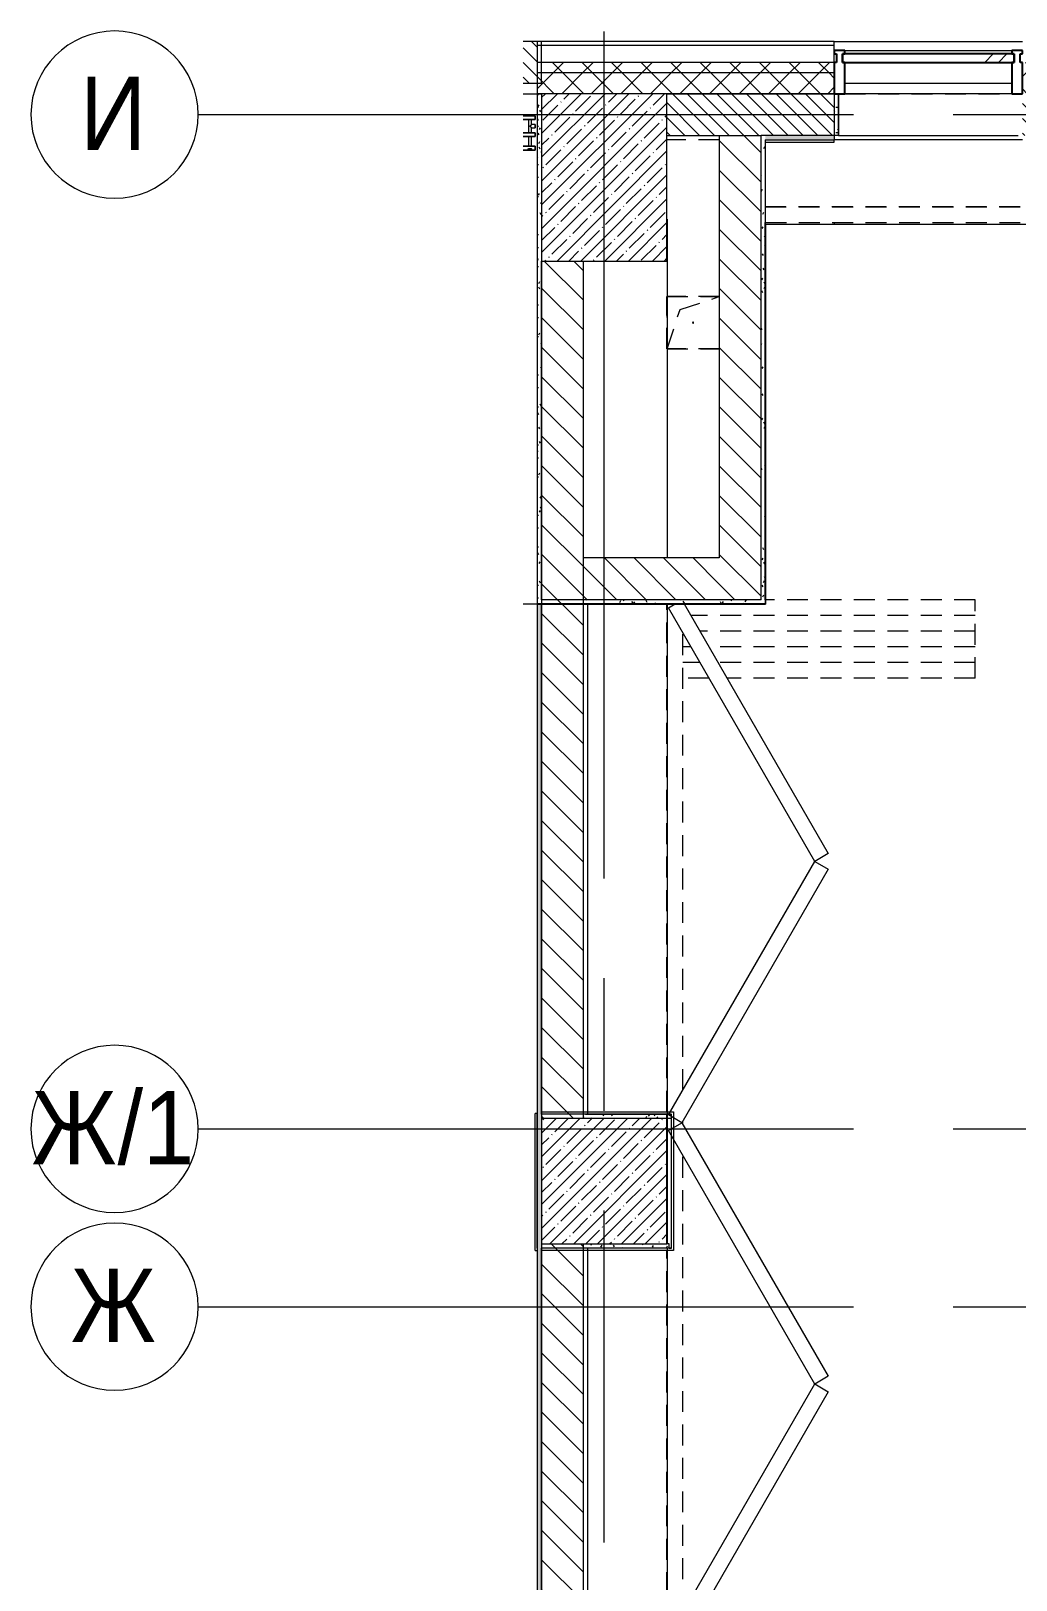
# Model space of a CAD drawing. Header units: millimetres. Extents: x -4029 to 232974, y -8553 to 104777.
# Drawn here: x 200362 to 205075, y 19993 to 27400 of the extents above; entities that cross this region are included whole.
import ezdxf

# ---------------------------------------------------------------- set-up
doc = ezdxf.new("R2010")
doc.units = ezdxf.units.MM
doc.linetypes.add('200_ШТРИХ__ш1_п0_6_', pattern=[160, 100, -60])
doc.linetypes.add('Осевая', pattern=[3175, 635, -476.25, 1587.5, -476.25])
for name, color, linetype, lineweight in [('A-AREA-BNDY', 7, 'Continuous', 9), ('A-DETL-MBND-1', 7, '200_ШТРИХ__ш1_п0_6_', 9), ('A-FLOR', 7, 'Continuous', 9), ('A-GLAZ-CURT', 7, 'Continuous', 9), ('A-GLAZ-CURT-3', 7, 'Continuous', 25), ('A-GLAZ-CWMG', 7, 'Continuous', 9), ('A-GLAZ-CWMG-5', 7, 'Continuous', 25), ('A-WALL', 7, 'Continuous', 9), ('I-WALL', 7, 'Continuous', 9), ('S-COLS', 7, 'Continuous', 9), ('Оси', 7, 'Continuous', 9), ('Оси-1', 7, 'Continuous', 20), ('Оси-2', 7, 'Осевая', 9)]:
    doc.layers.add(name, color=color, linetype=linetype, lineweight=lineweight)
for name, color, linetype, lineweight, true_color in [('A-DOOR-7', 7, 'Continuous', 9, 0xc0c0c0), ('A-DOOR-8', 7, '200_ШТРИХ__ш1_п0_6_', 9, 0xc0c0c0), ('A-DOOR-FRAM-6', 7, 'Continuous', 9, 0xc0c0c0), ('A-WALL-7', 9, 'Continuous', 9, 0x808080), ('A-WALL-FNSH-1', 9, 'Continuous', 9, 0x808080)]:
    doc.layers.add(name, color=color, linetype=linetype, lineweight=lineweight, true_color=true_color)
doc.styles.add('Arial', font='arial.ttf', dxfattribs={"width": 0.9, "height": 350})
pattern_1 = [(45, (189094.98, 0), (-70.71068, 70.71068), []), (135, (189094.98, 0), (-70.71068, -70.71068), [])]
pattern_2 = [(135, (189094.984, 0), (-35.35534, -35.35534), [])]
pattern_3 = [(135, (189094.98, 0), (-70.71068, -70.71068), [])]
pattern_4 = [(0, (189094.984, 0), (121.92, 30.48), [10.058, -81.382, 10.058, -81.382, -487.68]), (0, (189094.984, 0), (121.92, 30.48), [-182.88, 10.058, -172.822, 10.058, -81.382, -213.36]), (0, (189094.984, 0), (121.92, 30.48), [-457.2, 10.058, -50.902, 10.058, -142.342]), (120, (189140.704, 15.24), (-87.356454, 90.345817), [10.058, -81.382, 10.058, -81.382, -487.68]), (120, (189140.704, 15.24), (-87.356454, 90.345817), [-182.88, 10.058, -172.822, 10.058, -81.382, -213.36]), (120, (189140.704, 15.24), (-87.356454, 90.345817), [-457.2, 10.058, -50.902, 10.058, -142.342]), (240, (189155.944, 76.2), (-34.563546, -120.825817), [10.058, -81.382, 10.058, -81.382, -487.68]), (240, (189155.944, 76.2), (-34.563546, -120.825817), [-182.88, 10.058, -172.822, 10.058, -81.382, -213.36]), (240, (189155.944, 76.2), (-34.563546, -120.825817), [-457.2, 10.058, -50.902, 10.058, -142.342])]

# ---------------------------------------------------------------- blocks, each defined once
blk = doc.blocks.new('BSC_Колонна _Прямоугольная - 600х800-24078684-План монтажа_ фрагмент 1')
at = {"layer": 'S-COLS'}
h = blk.add_hatch(dxfattribs=at)
h.set_pattern_fill('FP_5', color=256, style=0, pattern_type=2)
h.set_pattern_definition([(45, (-14010, -26700), (-57.02463, 57.02463), []), (45, (-13952.975, -26700), (-57.02463, 57.02463), [100.806, -20.161, 3.353, -16.808])])
h.paths.add_polyline_path([(234.3, -400), (300, -400), (300, 400), (-300, 400), (-299.7, -400), (-99.7, -400)])
for p, q in [((300, 400), (-300, 400)), ((-300, 400), (-300, -400)), ((300, -400), (300, 400)), ((-300, -400), (300, -400))]:
    blk.add_line(p, q, dxfattribs=at)
blk = doc.blocks.new('BSC_Колонна _Прямоугольная - 600х600-V207-План монтажа_ фрагмент 1')
at = {"layer": 'S-COLS'}
h = blk.add_hatch(dxfattribs=at)
h.set_pattern_fill('FP_9', color=256, style=0, pattern_type=2)
h.set_pattern_definition([(45, (-14010, -21900), (-57.02463, 57.02463), []), (45, (-13952.975, -21900), (-57.02463, 57.02463), [100.806, -20.161, 3.353, -16.808])])
h.paths.add_polyline_path([(-300, -300), (300, -300), (300, 300), (-300, 300), (-300, -141.2)])
for p, q in [((300, 300), (-300, 300)), ((-300, 300), (-300, -300)), ((300, -300), (300, 300)), ((-300, -300), (300, -300))]:
    blk.add_line(p, q, dxfattribs=at)
blk = doc.blocks.new('DOR__перегородка__Прямоугольная - ТП-2_ Вн_ДПГ_9480х4200h_2-23998078-План монтажа_ фрагмент 1')
at = {"layer": 'A-DOOR-8'}
for p, q in [((3290, 0), (6369, 0)), ((7032, 0), (9460, 0)), ((4636.7, -75), (6823.8, -75)), ((6973.8, -75), (6985, -75)), ((7135, -75), (9323.2, -75)), ((9105.2, -200.9), (9105.2, -75)), ((9180.2, -157.6), (9180.2, -75)), ((9255.2, -114.3), (9255.2, -75)), ((9405.2, -1474.2), (9405.2, -114.3)), ((9255.2, -1474.2), (9255.2, -200.9)), ((9330.2, -1474.2), (9330.2, -157.6)), ((9105.2, -1474.2), (9105.2, -287.5)), ((9180.2, -1474.2), (9180.2, -244.2)), ((9480, -1474.2), (9480, -470)), ((9105.2, -1474.2), (9480, -1474.2))]:
    blk.add_line(p, q, dxfattribs=at)
at = {"layer": 'A-DOOR-FRAM-6'}
for p, q in [((5693.3, -771.8), (4480.9, -71.7)), ((4518.4, -6.7), (5730.8, -706.9)), ((5729.7, -706.9), (6942.1, -6.7)), ((6979.6, -71.7), (5767.3, -771.8)), ((6942.1, -6.7), (6979.6, -71.7)), ((6979.2, -71.7), (7016.7, -6.7)), ((8191.6, -771.8), (6979.2, -71.7)), ((7016.7, -6.7), (8229.1, -706.9)), ((8229.1, -706.9), (9441.4, -6.7)), ((9441.4, -6.7), (9460, -38.8)), ((9460, -82.6), (8266.6, -771.8)), ((5730.8, -706.9), (5693.3, -771.8)), ((5767.3, -771.8), (5729.7, -706.9)), ((8229.1, -706.9), (8191.6, -771.8)), ((8266.6, -771.8), (8229.1, -706.9))]:
    blk.add_line(p, q, dxfattribs=at)
blk = doc.blocks.new('Прямоугольный импост - Импост структурный с накладкой - 190мм-V221-План монтажа_ фрагмент 1')
at = {"layer": 'A-GLAZ-CWMG-5'}
for p, q in [((0, 190), (-50, 190)), ((-50, 190), (-50, 40)), ((0, 40), (0, 190)), ((-50, 40), (-40, 40)), ((-40, 0), (-50, 0)), ((-50, 0), (-50, -17)), ((-40, 40), (-40, 0)), ((-10, 0), (-10, 40)), ((-10, 40), (0, 40)), ((0, 0), (-10, 0)), ((0, -17), (0, 0)), ((-50, -17), (0, -17))]:
    blk.add_line(p, q, dxfattribs=at)
blk = doc.blocks.new('Системная панель - Стекло - 40мм-V222-План монтажа_ фрагмент 1')
at = {"layer": 'A-GLAZ-CURT'}
h = blk.add_hatch(dxfattribs=at)
h.set_pattern_fill('FP_96', color=256, style=0, pattern_type=2)
h.set_pattern_definition([(45, (-15660.26, -27190), (-282.8427, 282.8427), [200, -600]), (45, (-15860.26, -27290), (-282.8427, 282.8427), [600, -200]), (45, (-15460.26, -27390), (-282.8427, 282.8427), [200, -600])])
h.paths.add_polyline_path([(400, -40), (410, -40), (410, 0), (-410, 0), (-410, -40), (-35.2, -40)])
at = {"layer": 'A-GLAZ-CURT-3'}
for p, q in [((410, 0), (-410, 0)), ((-410, 0), (-410, -40)), ((-410, -40), (410, -40)), ((410, -40), (410, 0))]:
    blk.add_line(p, q, dxfattribs=at)
blk = doc.blocks.new('Прямоугольный импост - Импост структурный с накладкой - 160мм Темный-33186089-План монтажа_ фрагмент 1')
at = {"layer": 'A-GLAZ-CWMG'}
for p, q in [((16960.3, 27307), (17760.3, 27307)), ((16960.3, 27150), (17760.3, 27150))]:
    blk.add_line(p, q, dxfattribs=at)
blk = doc.blocks.new('Прямоугольный импост - Импост структурный с накладкой - 190мм-22856073-План монтажа_ фрагмент 1')
at = {"layer": 'A-GLAZ-CWMG-5'}
for p, q in [((-50, 40), (-50, 190)), ((-50, 190), (0, 190)), ((0, 190), (0, 40)), ((-40, 40), (-50, 40)), ((-50, -17), (-50, 0)), ((-50, 0), (-40, 0)), ((-40, 0), (-40, 40)), ((-10, 40), (-10, 0)), ((0, 40), (-10, 40)), ((-10, 0), (0, 0)), ((0, 0), (0, -17)), ((0, -17), (-50, -17))]:
    blk.add_line(p, q, dxfattribs=at)
blk = doc.blocks.new('GM_Отверстие прямоугольное _в плите_ - Отверстие-V223-План монтажа_ фрагмент 1')
at = {"layer": 'A-DETL-MBND-1'}
for p, q in [((-125, -125), (-125, 125)), ((-125, 125), (-125, -125)), ((-124.7, 125), (125, 125)), ((125, 125), (-124.7, 125)), ((-62.5, 62.5), (125, 125)), ((-124.7, -124.2), (-62.5, 62.5)), ((125, -125), (-124.7, -125)), ((-124.7, -125), (125, -125))]:
    blk.add_line(p, q, dxfattribs=at)
for start, end in [(360, 180), (180, 360)]:
    blk.add_arc((0, 0), 2.5, start, end, dxfattribs=at)
blk = doc.blocks.new('radiator_prado_classic_z_tip_30_po exemplyaru - Classic Z Тип 30-500-30677905-План монтажа_ фрагмент 1')
at = {"layer": 'A-DETL-MBND-1'}
for p, q in [((0, 228), (0, 210)), ((58.3, 228), (0, 228)), ((0, 210), (0, 228)), ((0, 228), (12.5, 228)), ((12.5, 228), (37.5, 228)), ((37.5, 228), (12.5, 228)), ((12.5, 228), (37.5, 228)), ((12.5, 228), (17.5, 223)), ((12.5, 228), (17.5, 223)), ((32.5, 223), (17.5, 223)), ((17.5, 223), (32.5, 223)), ((32.5, 223), (37.5, 228)), ((37.5, 228), (32.5, 223)), ((37.5, 228), (58.3, 228)), ((0, 210), (58.3, 210)), ((17.5, 210), (0, 210)), ((58.3, 164), (0, 164)), ((0, 164), (0, 146)), ((0, 146), (0, 164)), ((0, 164), (17.5, 164)), ((17.5, 210), (17.5, 164)), ((17.5, 210), (17.5, 164)), ((17.8, 210), (17.5, 210)), ((17.5, 210), (19.7, 210)), ((30.3, 210), (17.5, 210)), ((17.5, 210), (32.5, 210)), ((32.5, 164), (17.5, 164)), ((17.5, 164), (31.5, 164)), ((18.5, 164), (17.5, 164)), ((17.5, 164), (32.5, 164)), ((18.5, 210), (17.8, 210)), ((19.7, 210), (18.5, 210)), ((31.5, 210), (18.5, 210)), ((19.7, 164), (18.5, 164)), ((18.5, 164), (31.5, 164)), ((21.2, 210), (19.7, 210)), ((19.7, 210), (21.2, 210)), ((21.2, 164), (19.7, 164)), ((23.1, 210), (21.2, 210)), ((21.2, 210), (26.9, 210)), ((26.9, 164), (21.2, 164)), ((25, 210), (23.1, 210)), ((28.7, 210), (25, 210)), ((26.9, 210), (28.7, 210)), ((28.7, 164), (26.9, 164)), ((30.3, 210), (28.7, 210)), ((28.7, 210), (30.3, 210)), ((30.3, 164), (28.7, 164)), ((31.5, 210), (30.3, 210)), ((30.3, 210), (31.5, 210)), ((32.5, 210), (30.3, 210)), ((31.5, 164), (30.3, 164)), ((32.2, 210), (31.5, 210)), ((31.5, 210), (32.5, 210)), ((31.5, 164), (32.5, 164)), ((32.2, 164), (31.5, 164)), ((32.5, 210), (32.2, 210)), ((32.5, 164), (32.2, 164)), ((32.5, 164), (32.5, 210)), ((32.5, 164), (32.5, 210)), ((58.3, 210), (32.5, 210)), ((32.5, 164), (58.3, 164)), ((0, 146), (58.3, 146)), ((17.5, 146), (0, 146)), ((17.5, 121.5), (0, 121.5)), ((17.5, 121.5), (0, 121.5)), ((0, 121.5), (0, 121.2)), ((0, 106.5), (0, 121.5)), ((0, 121.2), (0, 107.5)), ((0, 121.2), (0, 120.5)), ((0, 120.5), (0, 121.2)), ((0, 121.2), (0, 121.2)), ((0, 120.5), (0, 119.3)), ((0, 119.3), (0, 120.5)), ((0, 119.3), (0, 117.8)), ((0, 117.8), (0, 119.3)), ((0, 117.8), (0, 115.9)), ((0, 115.9), (0, 117.8)), ((0, 115.9), (0, 114)), ((0, 114), (0, 115.9)), ((0, 114), (0, 112.1)), ((0, 112.1), (0, 114)), ((0, 112.1), (0, 110.2)), ((0, 110.2), (0, 112.1)), ((0, 110.2), (0, 108.7)), ((0, 108.7), (0, 110.2)), ((0, 108.7), (0, 107.5)), ((0, 107.5), (0, 108.7)), ((0, 107.5), (0, 107.5)), ((0, 107.5), (0, 106.8)), ((0, 107.5), (0, 107.5)), ((0, 107.5), (0, 107.5)), ((0, 107.5), (0, 106.8)), ((0, 106.8), (0, 107.5)), ((0, 106.8), (0, 106.5)), ((0, 106.8), (0, 106.8)), ((0, 106.5), (17.5, 106.5)), ((0, 106.5), (17.5, 106.5)), ((58.3, 82), (0, 82)), ((0, 82), (0, 64)), ((0, 64), (0, 82)), ((0, 82), (17.5, 82)), ((17.5, 146), (17.5, 121.5)), ((17.5, 146), (17.5, 121.5)), ((17.5, 146), (30.3, 146)), ((21.2, 146), (17.5, 146)), ((17.5, 146), (17.8, 146)), ((32.5, 146), (17.5, 146)), ((17.5, 106.5), (17.5, 82)), ((17.5, 106.5), (17.5, 82)), ((17.8, 82), (17.5, 82)), ((17.5, 82), (32.5, 82)), ((25, 82), (17.5, 82)), ((17.5, 82), (32.5, 82)), ((17.8, 146), (18.5, 146)), ((18.5, 82), (17.8, 82)), ((18.5, 146), (19.7, 146)), ((31.5, 146), (18.5, 146)), ((19.7, 82), (18.5, 82)), ((18.5, 82), (31.5, 82)), ((19.7, 146), (25, 146)), ((32.5, 82), (19.7, 82)), ((32.5, 146), (21.2, 146)), ((25, 146), (26.9, 146)), ((28.7, 82), (25, 82)), ((26.9, 146), (32.5, 146)), ((32.5, 82), (28.7, 82)), ((30.3, 146), (32.5, 146)), ((32.5, 82), (32.5, 146)), ((32.5, 82), (32.5, 146)), ((58.3, 146), (32.5, 146)), ((32.5, 82), (58.3, 82)), ((58.3, 64), (0, 64)), ((0, 64), (58.3, 64))]:
    blk.add_line(p, q, dxfattribs=at)
for points, knots in [([(17.8, 121.2), (17.7, 121.3), (17.7, 121.3), (17.5, 121.5), (17.5, 121.5), (17.5, 121.5)], [0.8571429, 0.8571429, 0.8571429, 0.8571429, 0.8928571, 0.9285714, 1, 1, 1, 1]), ([(17.5, 121.5), (17.5, 121.5), (17.5, 121.5), (17.7, 121.3), (17.7, 121.3), (17.8, 121.2)], [0, 0, 0, 0, 0.0714286, 0.1071429, 0.1428571, 0.1428571, 0.1428571, 0.1428571]), ([(17.5, 121.5), (17.5, 121.5), (17.5, 121.5), (17.7, 121.3), (17.7, 121.3), (17.8, 121.2)], [0, 0, 0, 0, 0.0714286, 0.1071429, 0.1428571, 0.1428571, 0.1428571, 0.1428571]), ([(25, 114), (24.5, 114.5), (23.6, 115.4), (22.4, 116.6), (21.6, 117.4), (21.1, 117.9), (20.8, 118.2), (20.5, 118.5), (20.2, 118.8), (19.8, 119.1), (19.6, 119.4), (19.3, 119.7), (19, 120), (18.7, 120.3), (18.5, 120.5), (18.3, 120.7), (18.1, 120.9), (17.9, 121.1), (17.8, 121.2), (17.7, 121.3), (17.5, 121.5), (17.5, 121.5), (17.5, 121.5)], [0, 0, 0, 0, 0.142857, 0.285714, 0.357143, 0.392857, 0.428571, 0.464286, 0.5, 0.535714, 0.571429, 0.607143, 0.642857, 0.678571, 0.714286, 0.75, 0.785714, 0.821429, 0.857143, 0.892857, 0.928571, 1, 1, 1, 1]), ([(17.5, 106.5), (17.5, 106.5), (17.5, 106.5), (17.7, 106.7), (17.8, 106.8), (17.9, 106.9), (18.1, 107.1), (18.3, 107.3), (18.5, 107.5), (18.7, 107.7), (19, 108), (19.3, 108.3), (19.6, 108.6), (19.8, 108.9), (20.3, 109.3), (20.7, 109.7), (21.1, 110.1), (21.6, 110.6), (22.4, 111.4), (23.6, 112.6), (24.5, 113.5), (25, 114)], [0, 0, 0, 0, 0.071429, 0.107143, 0.142857, 0.178571, 0.214286, 0.25, 0.285714, 0.321429, 0.357143, 0.392857, 0.428571, 0.464286, 0.5, 0.571429, 0.607143, 0.642857, 0.714286, 0.857143, 1, 1, 1, 1]), ([(18.5, 107.5), (18.4, 107.4), (18.3, 107.3), (18.1, 107.1), (17.9, 106.9), (17.8, 106.8), (17.7, 106.7), (17.5, 106.5), (17.5, 106.5), (17.5, 106.5)], [0.7142857, 0.7142857, 0.7142857, 0.7142857, 0.75, 0.7857143, 0.8214286, 0.8571429, 0.8928571, 0.9285714, 1, 1, 1, 1]), ([(18.5, 107.5), (18.4, 107.4), (18.3, 107.3), (18.1, 107.1), (17.9, 106.9), (17.8, 106.8), (17.7, 106.7), (17.5, 106.5), (17.5, 106.5), (17.5, 106.5)], [0.7142857, 0.7142857, 0.7142857, 0.7142857, 0.75, 0.7857143, 0.8214286, 0.8571429, 0.8928571, 0.9285714, 1, 1, 1, 1]), ([(17.5, 106.5), (17.5, 106.5), (17.5, 106.5), (17.7, 106.7), (17.7, 106.7), (17.8, 106.8)], [0, 0, 0, 0, 0.0714286, 0.1071429, 0.1428571, 0.1428571, 0.1428571, 0.1428571]), ([(17.8, 106.8), (17.7, 106.7), (17.7, 106.7), (17.5, 106.5), (17.5, 106.5), (17.5, 106.5)], [0.8571429, 0.8571429, 0.8571429, 0.8571429, 0.8928571, 0.9285714, 1, 1, 1, 1]), ([(17.8, 106.8), (17.7, 106.7), (17.7, 106.7), (17.5, 106.5), (17.5, 106.5), (17.5, 106.5)], [0.8571429, 0.8571429, 0.8571429, 0.8571429, 0.8928571, 0.9285714, 1, 1, 1, 1]), ([(17.8, 121.2), (17.8, 121.2), (17.9, 121.1), (18.1, 120.9), (18.3, 120.7), (18.5, 120.5), (18.7, 120.3), (19, 120), (19.3, 119.7), (19.6, 119.4), (19.8, 119.1), (20.3, 118.7), (20.7, 118.3), (21.1, 117.9), (21.6, 117.4), (22.4, 116.6), (23.1, 115.9), (23.6, 115.4)], [0.1428571, 0.1428571, 0.1428571, 0.1428571, 0.1785714, 0.2142857, 0.25, 0.2857143, 0.3214286, 0.3571429, 0.3928571, 0.4285714, 0.4642857, 0.5, 0.5714286, 0.6071429, 0.6428571, 0.7142857, 0.8571429, 0.8571429, 0.8571429, 0.8571429]), ([(18.5, 107.5), (18.6, 107.6), (18.7, 107.7), (19, 108), (19.3, 108.3), (19.6, 108.6), (19.9, 108.8), (20.3, 109.3), (20.7, 109.7), (21.1, 110.1), (21.6, 110.6), (22.4, 111.4), (23.6, 112.6), (24.5, 113.5), (25, 114)], [0.2857143, 0.2857143, 0.2857143, 0.2857143, 0.3214286, 0.3571429, 0.3928571, 0.4285714, 0.4642857, 0.5, 0.5714286, 0.6071429, 0.6428571, 0.7142857, 0.8571429, 1, 1, 1, 1]), ([(22.1, 111.1), (21.9, 110.9), (21.6, 110.6), (21.1, 110.1), (20.8, 109.8), (20.5, 109.5), (20.2, 109.2), (19.8, 108.9), (19.6, 108.6), (19.3, 108.3), (19, 108), (18.7, 107.7), (18.6, 107.6), (18.5, 107.5)], [0.2857143, 0.2857143, 0.2857143, 0.2857143, 0.3571429, 0.3928571, 0.4285714, 0.4642857, 0.5, 0.5357143, 0.5714286, 0.6071429, 0.6428571, 0.6785714, 0.7142857, 0.7142857, 0.7142857, 0.7142857]), ([(19.6, 119.4), (19.7, 119.3), (19.9, 119.2), (20.3, 118.7), (20.6, 118.4), (20.8, 118.2)], [0.4285714, 0.4285714, 0.4285714, 0.4285714, 0.4642857, 0.5, 0.5714286, 0.5714286, 0.5714286, 0.5714286]), ([(19.6, 108.6), (19.7, 108.7), (19.9, 108.8), (20.3, 109.3), (20.6, 109.6), (20.8, 109.8)], [0.4285714, 0.4285714, 0.4285714, 0.4285714, 0.4642857, 0.5, 0.5714286, 0.5714286, 0.5714286, 0.5714286]), ([(22.1, 116.9), (21.9, 117.1), (21.6, 117.4), (21.1, 117.9), (20.9, 118.1), (20.8, 118.2)], [0.2857143, 0.2857143, 0.2857143, 0.2857143, 0.3571429, 0.3928571, 0.4285714, 0.4285714, 0.4285714, 0.4285714]), ([(20.8, 118.2), (20.9, 118.1), (21.1, 117.9), (21.6, 117.4), (21.9, 117.1), (22.1, 116.9)], [0.5714286, 0.5714286, 0.5714286, 0.5714286, 0.6071429, 0.6428571, 0.7142857, 0.7142857, 0.7142857, 0.7142857]), ([(20.8, 109.8), (20.9, 109.9), (21.1, 110.1), (21.6, 110.6), (21.9, 110.9), (22.1, 111.1)], [0.5714286, 0.5714286, 0.5714286, 0.5714286, 0.6071429, 0.6428571, 0.7142857, 0.7142857, 0.7142857, 0.7142857]), ([(22.1, 111.1), (21.9, 110.9), (21.6, 110.6), (21.1, 110.1), (20.9, 109.9), (20.8, 109.8)], [0.2857143, 0.2857143, 0.2857143, 0.2857143, 0.3571429, 0.3928571, 0.4285714, 0.4285714, 0.4285714, 0.4285714])]:
    blk.add_open_spline(points, degree=3, knots=knots, dxfattribs=at)
for points in [[(19.6, 119.4), (19.5, 119.5), (19.3, 119.7), (19, 120), (18.7, 120.3), (18.5, 120.5), (18.3, 120.7), (18.1, 120.9), (17.9, 121.1), (17.8, 121.2), (17.8, 121.2)], [(17.8, 121.2), (17.8, 121.2), (17.9, 121.1), (18.1, 120.9), (18.3, 120.7), (18.5, 120.5), (18.7, 120.3), (19, 120), (19.3, 119.7), (19.5, 119.5), (19.6, 119.4)], [(17.8, 106.8), (17.8, 106.8), (17.9, 106.9), (18.1, 107.1), (18.3, 107.3), (18.4, 107.4), (18.5, 107.5)], [(18.5, 107.5), (18.4, 107.4), (18.3, 107.3), (18.1, 107.1), (17.9, 106.9), (17.8, 106.8), (17.8, 106.8)], [(18.5, 107.5), (18.4, 107.4), (18.3, 107.3), (18.1, 107.1), (17.9, 106.9), (17.8, 106.8), (17.8, 106.8)], [(20.8, 109.8), (20.7, 109.7), (20.5, 109.5), (20.2, 109.2), (19.9, 108.8), (19.6, 108.6), (19.3, 108.3), (19, 108), (18.7, 107.7), (18.6, 107.6), (18.5, 107.5)], [(18.5, 107.5), (18.6, 107.6), (18.7, 107.7), (19, 108), (19.3, 108.3), (19.5, 108.5), (19.6, 108.6)], [(20.8, 118.2), (20.7, 118.3), (20.5, 118.5), (20.2, 118.8), (19.9, 119.2), (19.7, 119.3), (19.6, 119.4)], [(23.6, 115.4), (23.1, 115.9), (22.6, 116.4), (22.1, 116.9)], [(22.1, 116.9), (22.6, 116.4), (23.1, 115.9), (23.6, 115.4)], [(25, 114), (24.5, 113.5), (23.6, 112.6), (22.6, 111.6), (22.1, 111.1)], [(22.1, 111.1), (22.6, 111.6), (23.1, 112.1), (23.6, 112.6)], [(23.6, 112.6), (23.1, 112.1), (22.6, 111.6), (22.1, 111.1)], [(25, 114), (24.5, 114.5), (24, 115), (23.6, 115.4)], [(23.6, 115.4), (24, 115), (24.5, 114.5), (25, 114)], [(23.6, 115.4), (24, 115), (24.5, 114.5), (25, 114)], [(23.6, 112.6), (24, 113), (24.5, 113.5), (25, 114)], [(25, 114), (24.5, 113.5), (24, 113), (23.6, 112.6)]]:
    blk.add_open_spline(points, degree=3, dxfattribs=at)
blk = doc.blocks.new('Зашивка приборов отопления12 - Зашивка приборов отопления-33278990-План монтажа_ фрагмент 1')
at = {"layer": 'A-DETL-MBND-1'}
for p, q in [((35540, 23400), (34640, 23400)), ((37340, 23400), (36440, 23400)), ((34309.7, 23079), (37609, 23079)), ((37609, 23079), (34309.7, 23079)), ((34309.7, 23004), (37609, 23004))]:
    blk.add_line(p, q, dxfattribs=at)
blk = doc.blocks.new('Ось сетки - D8-29747960-План монтажа_ фрагмент 1')
at = {"layer": 'Оси-1'}
for start, end in [(360, 180), (180, 360)]:
    blk.add_arc((0, 0), 4, start, end, dxfattribs=at)

msp = doc.modelspace()

# ---------------------------------------------------------------- hatches: boundary and pattern name
at = {"layer": 'A-WALL'}
h = msp.add_hatch(dxfattribs=at)
h.set_pattern_fill('FP_31', color=256, style=0, pattern_type=2)
h.set_pattern_definition(pattern_2)
h.paths.add_polyline_path([(202783.984, 27150), (202783.984, 27330), (202802.884, 27330), (202804.984, 27350), (202716.3495, 27350), (202716.3495, 27150)])
h = msp.add_hatch(dxfattribs=at)
h.set_pattern_fill('FP_6', color=256, style=0, pattern_type=2)
h.set_pattern_definition(pattern_1)
h.paths.add_polyline_path([(217945.5044, 27200), (222804.984, 27200), (222804.984, 27250), (208705.2407, 27250), (208705.2407, 27200), (217304.984, 27200)])
h.paths.add_polyline_path([(207792.7344, 27200), (207805.2406, 27200), (207805.2406, 27250), (206905.2406, 27250), (206905.2406, 27200), (207265.2406, 27200)])
h.paths.add_polyline_path([(205254.5419, 27200), (206005.2406, 27200), (206005.2406, 27250), (205105.2404, 27250), (205105.2404, 27200)])
h.paths.add_polyline_path([(204205.2404, 27200), (204205.2404, 27250), (202783.984, 27250), (202783.984, 27200), (203985.4457, 27200)])
h = msp.add_hatch(dxfattribs=at)
h.set_pattern_fill('FP_6', color=256, style=0, pattern_type=2)
h.set_pattern_definition(pattern_1)
h.paths.add_polyline_path([(211004.984, 27100), (222704.984, 27100), (222704.6153, 27200), (208705.2407, 27200), (208705.2407, 27100), (210330.9269, 27100)])
h.paths.add_polyline_path([(207205.2406, 27100), (207805.2406, 27100), (207805.2406, 27200), (206905.2406, 27200), (206905.2406, 27100)])
h.paths.add_polyline_path([(206005.2406, 27100), (206005.2406, 27200), (205105.2404, 27200), (205105.2404, 27100), (205254.5419, 27100)])
h.paths.add_polyline_path([(202804.984, 27100), (204205.2404, 27100), (204205.2404, 27200), (202783.984, 27200), (202784.984, 27100)])
h = msp.add_hatch(dxfattribs=at)
h.set_pattern_fill('FP_31', color=256, style=0, pattern_type=2)
h.set_pattern_definition(pattern_2)
h.paths.add_polyline_path([(210932.6788, 26899.9999), (211004.9825, 26900), (211004.984, 27099.9999), (208705.2407, 27099.9999), (208705.2407, 26899.9999), (210330.9269, 26899.9999)])
h.paths.add_polyline_path([(207205.2406, 26899.9999), (207205.2406, 27099.9999), (206905.2406, 27099.9999), (206905.2406, 26899.9999), (207158.1863, 26899.9999)])
h.paths.add_polyline_path([(205889.0901, 26899.9999), (206005.2406, 26900), (206005.2406, 27099.9999), (205105.2404, 27099.9999), (205105.2404, 26899.9999), (205254.5419, 26899.9999)])
h.paths.add_polyline_path([(203985.4457, 26899.9999), (204205.2404, 26900), (204205.2404, 27099.9999), (203404.984, 27099.9999), (203405.2406, 26900), (203874.9842, 26900)])
at = {"layer": 'I-WALL'}
h = msp.add_hatch(dxfattribs=at)
h.set_pattern_fill('FP_217', color=256, style=0, pattern_type=2)
h.set_pattern_definition(pattern_4)
h.paths.add_polyline_path([(202804.984, 24659.9999), (202804.984, 27099.9999), (202784.984, 27099.9999), (202784.984, 24659.9999)])
h = msp.add_hatch(dxfattribs=at)
h.set_pattern_fill('FP_217', color=256, style=0, pattern_type=2)
h.set_pattern_definition(pattern_4)
h.paths.add_polyline_path([(204205.2404, 26899.9999), (204225.2404, 26900), (204225.2404, 27099.9999), (204205.2404, 27099.9999), (204205.2404, 26951.3159)])
h = msp.add_hatch(dxfattribs=at)
h.set_pattern_fill('FP_18', color=256, style=0, pattern_type=2)
h.set_pattern_definition(pattern_3)
h.paths.add_polyline_path([(203854.984, 24679.9999), (203854.984, 26899.9999), (203654.984, 26899.9999), (203654.984, 24679.9999)])
h = msp.add_hatch(dxfattribs=at)
h.set_pattern_fill('FP_217', color=256, style=0, pattern_type=2)
h.set_pattern_definition(pattern_4)
h.paths.add_polyline_path([(203854.984, 24679.9999), (203874.984, 24679.9999), (203874.984, 26899.9999), (203854.984, 26899.9999), (203854.984, 24879.9999)])
h = msp.add_hatch(dxfattribs=at)
h.set_pattern_fill('FP_217', color=256, style=0, pattern_type=2)
h.set_pattern_definition(pattern_4)
h.paths.add_polyline_path([(206005.2406, 26879.9999), (206005.2406, 26899.9999), (205130.2404, 26899.9999), (205130.2404, 26879.9999), (205889.0901, 26879.9999)])
h.paths.add_polyline_path([(206905.2406, 26879.9999), (207205.2406, 26879.9999), (207205.2406, 26899.9999), (206905.2406, 26899.9999)])
h.paths.add_polyline_path([(203902.0181, 26879.9999), (204205.2404, 26879.9999), (204205.2404, 26899.9999), (203874.984, 26899.9999), (203874.984, 26879.9999)])
h = msp.add_hatch(dxfattribs=at)
h.set_pattern_fill('FP_18', color=256, style=0, pattern_type=2)
h.set_pattern_definition(pattern_3)
h.paths.add_polyline_path([(202874.9865, 15200), (203005.2405, 15200), (203005.2405, 17850.0001), (202805.2405, 17850.0001), (202805.2405, 15200)])
h.paths.add_polyline_path([(203004.0172, 18450.0001), (203005.2405, 18450.0001), (203005.2405, 21600), (202805.2405, 21600), (202805.2405, 18450.0001)])
h.paths.add_polyline_path([(202915.6847, 22200), (203005.2405, 22200), (203005.2405, 26299.9999), (202805.2405, 26299.9999), (202805.2405, 22200)])
h = msp.add_hatch(dxfattribs=at)
h.set_pattern_fill('FP_18', color=256, style=0, pattern_type=2)
h.set_pattern_definition(pattern_3)
h.paths.add_polyline_path([(203424.984, 24679.9999), (203654.984, 24679.9999), (203654.984, 24879.9999), (203005.2405, 24879.9999), (203005.2405, 24679.9999), (203405.2406, 24679.9999)])
h = msp.add_hatch(dxfattribs=at)
h.set_pattern_fill('FP_217', color=256, style=0, pattern_type=2)
h.set_pattern_definition(pattern_4)
h.paths.add_polyline_path([(203026.2405, 24659.9999), (203874.984, 24659.9999), (203874.984, 24679.9999), (203005.2405, 24679.9999), (203005.2405, 24659.9999), (203025.2405, 24659.9999)])
h.paths.add_polyline_path([(202804.984, 24659.9999), (202805.2405, 24659.9999), (202804.984, 24679.7434)])
h = msp.add_hatch(dxfattribs=at)
h.set_pattern_fill('FP_217', color=256, style=0, pattern_type=2)
h.set_pattern_definition(pattern_4)
h.paths.add_polyline_path([(202804.9822, 15199.9999), (202804.984, 24659.9999), (202784.984, 24659.9999), (202784.984, 15199.9999)])
h = msp.add_hatch(dxfattribs=at)
h.set_pattern_fill('FP_217', color=256, style=0, pattern_type=2)
h.set_pattern_definition(pattern_4)
h.paths.add_polyline_path([(203005.2405, 22200), (203404.984, 22200), (203404.984, 22220), (203005.2405, 22220), (203005.2405, 22218.1017)])
h.paths.add_polyline_path([(202804.984, 22200), (202805.2405, 22200.0232), (202804.984, 22220)])
h = msp.add_hatch(dxfattribs=at)
h.set_pattern_fill('FP_217', color=256, style=0, pattern_type=2)
h.set_pattern_definition(pattern_4)
h.paths.add_polyline_path([(203026.2405, 21580), (203414.984, 21580), (203414.984, 21600), (203005.2405, 21600), (203005.2405, 21580), (203025.2405, 21580)])

# ---------------------------------------------------------------- linework, layer by layer
at = {"layer": 'A-AREA-BNDY'}
for p, q in [((207174.2406, 26473.9999), (203875.984, 26473.9999)), ((203875.984, 26473.9999), (203875.984, 24658.9999)), ((202804.984, 24658.9999), (202804.984, 22232)), ((203875.984, 24658.9999), (202804.984, 24658.9999)), ((202804.984, 22232), (203435.984, 22232)), ((203435.984, 22232), (203435.984, 21569)), ((203435.984, 21569), (202804.984, 21569)), ((202804.984, 21569), (202804.984, 18490.0001))]:
    msp.add_line(p, q, dxfattribs=at)
at = {"layer": 'A-DETL-MBND-1'}
for p, q in [((204255.2404, 27099.9999), (205055.2404, 27099.9999)), ((203654.984, 26879.9999), (203404.984, 26879.9999)), ((205105.2404, 26879.9999), (204205.2404, 26879.9999)), ((203875.984, 26484.9999), (204205.2404, 26484.9999)), ((203875.984, 26473.9999), (203875.984, 26484.9999)), ((205105.2404, 26473.9999), (203875.984, 26473.9999)), ((204205.2404, 26484.9999), (204205.2404, 26473.9999))]:
    msp.add_line(p, q, dxfattribs=at)
at = {"layer": 'A-FLOR'}
for p, q in [((202716.3495, 27100), (202783.984, 27100)), ((203405.2406, 26499.9999), (203405.2406, 24879.9999)), ((203874.984, 24679.9999), (203874.984, 26483.9999)), ((202716.3495, 24659.9999), (202784.984, 24659.9999)), ((203405.2406, 24659.9999), (203405.2406, 21600)), ((203405.2406, 21580), (203405.2406, 18470.0001))]:
    msp.add_line(p, q, dxfattribs=at)
at = {"layer": 'A-WALL'}
for p, q in [((204205.2404, 27350), (205105.2404, 27350)), ((204205.2404, 27330), (202783.984, 27330)), ((204205.2404, 27250), (202783.984, 27250)), ((204205.2404, 27200), (202783.984, 27200)), ((204225.2404, 27099.9999), (203404.984, 27099.9999)), ((205055.2404, 27100), (204255.2404, 27100)), ((204225.2404, 26899.9999), (203854.984, 26899.9999)), ((203874.984, 26879.9999), (204205.2404, 26879.9999)), ((203874.984, 26879.9999), (203874.984, 26483.9999)), ((203875.984, 26868.9999), (203874.984, 26868.9999)), ((203414.984, 21580), (202804.984, 21580))]:
    msp.add_line(p, q, dxfattribs=at)
at = {"layer": 'A-WALL-7'}
for p, q in [((202804.984, 27350), (202716.3495, 27350)), ((202804.984, 27150), (202804.984, 27350)), ((202783.984, 27330), (202783.984, 27150)), ((204205.2404, 27100), (204205.2404, 27330)), ((202716.3495, 27150), (202804.984, 27150)), ((202783.984, 27100), (202804.984, 27100)), ((202804.984, 27099.9999), (202784.984, 27099.9999)), ((203404.984, 27100), (204205.2404, 27100)), ((204205.2404, 27099.9999), (204205.2404, 26879.9999)), ((204225.2404, 26899.9999), (204225.2404, 27099.9999)), ((203404.984, 26899.9999), (203854.984, 26899.9999)), ((203654.984, 26899.9999), (203654.984, 24879.9999)), ((203854.984, 24679.9999), (203854.984, 26899.9999)), ((202804.984, 24679.9999), (202804.984, 26299.9999)), ((202805.2405, 26299.9999), (202805.2405, 22200)), ((203005.2405, 22200), (203005.2405, 26299.9999)), ((203654.984, 24879.9999), (203005.2405, 24879.9999)), ((203854.984, 24679.9999), (202804.984, 24679.9999)), ((202784.984, 24659.9999), (202784.984, 24658.9999)), ((202804.984, 22220), (202804.984, 24659.9999)), ((203015.2405, 22220), (202804.984, 22220)), ((203404.984, 22200), (203404.984, 22220)), ((202804.984, 18450.0001), (202804.984, 21580)), ((202805.2405, 21600), (202805.2405, 18450.0001)), ((203005.2405, 18450.0001), (203005.2405, 21600)), ((203414.984, 21600), (203404.984, 21600)), ((203414.984, 21580), (203414.984, 21600))]:
    msp.add_line(p, q, dxfattribs=at)
at = {"layer": 'A-WALL-FNSH-1'}
for p, q in [((202783.984, 27350), (202783.984, 27330)), ((204205.2404, 27350), (202804.984, 27350)), ((204205.2404, 27330), (204205.2404, 27350)), ((202784.984, 24659.9999), (202784.984, 27150)), ((202783.984, 27100), (202783.984, 24658.9999)), ((204226.2404, 27099.9999), (204225.2404, 27099.9999)), ((204226.2404, 26899.9999), (204226.2404, 27099.9999)), ((204225.2404, 26899.9999), (204226.2404, 26899.9999)), ((203875.984, 26868.9999), (204205.2404, 26868.9999)), ((203875.984, 24658.9999), (203875.984, 26868.9999)), ((204205.2404, 26868.9999), (204205.2404, 26879.9999)), ((203874.984, 24679.9999), (203874.984, 24659.9999)), ((202783.984, 24658.9999), (202783.984, 15199.9999)), ((203874.984, 24659.9999), (202784.984, 24659.9999)), ((202784.984, 24658.9999), (203875.984, 24658.9999)), ((202784.984, 15199.9999), (202784.984, 24658.9999)), ((203025.2405, 24659.9999), (203025.2405, 22220)), ((203026.2405, 22220), (203026.2405, 24659.9999)), ((203015.2405, 22221), (203015.2405, 22220)), ((203015.2405, 22220), (203425.984, 22220)), ((203424.984, 22221), (203414.154, 22221)), ((203424.984, 22221), (203424.984, 21579)), ((203425.984, 21580), (203425.984, 22220)), ((203025.2405, 21580), (203025.2405, 18471.0001)), ((203026.2405, 18471.0001), (203026.2405, 21579))]:
    msp.add_line(p, q, dxfattribs=at)
at = {"layer": 'I-WALL'}
for p, q in [((202783.984, 27150), (202783.984, 27100)), ((204226.2404, 26899.9999), (205084.2404, 26899.9999)), ((205105.2404, 26879.9999), (204205.2404, 26879.9999)), ((202773.984, 21569), (202773.984, 22224.5)), ((202784.984, 22224.5), (202773.984, 22224.5)), ((203005.2405, 22232), (203420.5067, 22232)), ((202783.984, 21579), (202783.984, 22221)), ((203414.154, 22221), (203005.2405, 22221)), ((203424.984, 22200), (203405.2406, 22200)), ((203424.984, 22221), (203425.984, 22221)), ((203425.984, 22220), (203425.984, 22221)), ((203435.984, 22202.7088), (203435.984, 22156.1225)), ((203435.984, 22100.0314), (203435.984, 21569)), ((202773.984, 21569), (202784.984, 21569)), ((202783.984, 21579), (202784.984, 21579)), ((203425.984, 21579), (203005.2405, 21579)), ((203435.984, 21569), (203005.2405, 21569)), ((203414.984, 21580), (203425.984, 21580)), ((203425.984, 21579), (203425.984, 21580))]:
    msp.add_line(p, q, dxfattribs=at)
at = {"layer": 'Оси'}
for p, q in [((203104.984, 24898.0711), (203104.984, 27398.0711)), ((201162.2594, 26999.9998), (203662.2594, 26999.9998)), ((201162.2594, 22150.0001), (203662.2594, 22150.0001)), ((201162.2594, 21300.0001), (203662.2594, 21300.0001))]:
    msp.add_line(p, q, dxfattribs=at)
at = {"layer": 'Оси-2'}
for p, q in [((203662.2594, 26999.9998), (220434.984, 26999.9998)), ((203104.984, 15885.9166), (203104.984, 24898.0711)), ((203662.2594, 22150.0001), (220434.984, 22150.0001)), ((203662.2594, 21300.0001), (220434.984, 21300.0001))]:
    msp.add_line(p, q, dxfattribs=at)

# ---------------------------------------------------------------- block references
at = {"layer": 'A-DETL-MBND-1', "rotation": 180}
msp.add_blockref('radiator_prado_classic_z_tip_30_po exemplyaru - Classic Z Тип 30-500-30677905-План монтажа_ фрагмент 1', (202774.6634, 27058.7909), dxfattribs=at)
at = {"layer": 'A-DETL-MBND-1'}
for name, p in [('Зашивка приборов отопления12 - Зашивка приборов отопления-33278990-План монтажа_ фрагмент 1', (169565.2406, 3479.9999)), ('GM_Отверстие прямоугольное _в плите_ - Отверстие-V223-План монтажа_ фрагмент 1', (203529.984, 26004.9999))]:
    msp.add_blockref(name, p, dxfattribs=at)
at = {"layer": 'A-DOOR-7', "rotation": 90.00000000000044}
msp.add_blockref('DOR__перегородка__Прямоугольная - ТП-2_ Вн_ДПГ_9480х4200h_2-23998078-План монтажа_ фрагмент 1', (203404.984, 15199.9999), dxfattribs=at)
at = {"layer": 'A-GLAZ-CURT'}
msp.add_blockref('Системная панель - Стекло - 40мм-V222-План монтажа_ фрагмент 1', (204655.2404, 27289.9999), dxfattribs=at)
at = {"layer": 'A-GLAZ-CWMG', "rotation": 180}
msp.add_blockref('Прямоугольный импост - Импост структурный с накладкой - 190мм-V221-План монтажа_ фрагмент 1', (204205.2404, 27289.9999), dxfattribs=at)
at = {"layer": 'A-GLAZ-CWMG'}
msp.add_blockref('Прямоугольный импост - Импост структурный с накладкой - 160мм Темный-33186089-План монтажа_ фрагмент 1', (187294.9839, 0), dxfattribs=at)
at = {"layer": 'A-GLAZ-CWMG', "extrusion": (0, 0, -1), "rotation": 180}
msp.add_blockref('Прямоугольный импост - Импост структурный с накладкой - 190мм-22856073-План монтажа_ фрагмент 1', (-205105.2404, 27289.9999), dxfattribs=at)
at = {"layer": 'S-COLS'}
for name, p in [('BSC_Колонна _Прямоугольная - 600х800-24078684-План монтажа_ фрагмент 1', (203104.984, 26699.9999)), ('BSC_Колонна _Прямоугольная - 600х600-V207-План монтажа_ фрагмент 1', (203104.984, 21900))]:
    msp.add_blockref(name, p, dxfattribs=at)
at = {"layer": 'Оси-1', "xscale": 99.99999999999993, "yscale": 99.99999999999993, "zscale": 99.99999999999993, "rotation": 269.9999999999994}
for p in [(200762.2594, 26999.9998), (200762.2594, 22150.0001), (200762.2594, 21300.0001)]:
    msp.add_blockref('Ось сетки - D8-29747960-План монтажа_ фрагмент 1', p, dxfattribs=at)

# ---------------------------------------------------------------- texts
at = {"layer": 'Оси', "char_height": 350, "attachment_point": 1, "style": 'Arial'}
for s, insert, width in [('\\fArial|b0|i0|c204|p34|;\\W.9;И', (200597.7831, 27181.0387), 389.620125), ('\\fArial|b0|i0|c204|p34|;\\W.9;Ж', (200365.5831, 22331.039), 497.847937), ('/1', (200776.3488, 22331.039), 454.556812), ('\\fArial|b0|i0|c204|p34|;\\W.9;Ж', (200553.2331, 21481.039), 497.847937)]:
    msp.add_mtext(s, dxfattribs=dict(at, insert=insert, width=width))

doc.saveas('drawing.dxf')
